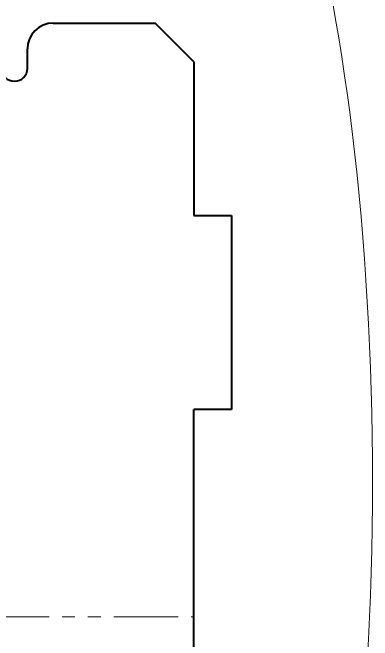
# Model space of a CAD drawing. Header units: millimetres. Extents: x 12064 to 35004, y -6103 to -2658.
# Drawn here: x 28673.88 to 28701.76, y -3065.74 to -3017.15 of the extents above; entities that cross this region are included whole.
import ezdxf

# ---------------------------------------------------------------- set-up
doc = ezdxf.new("R2010")
doc.units = ezdxf.units.MM
doc.linetypes.add('LT_04', pattern=[20, 10, -2, 2, -2, 2, -2])
for name, color, linetype, lineweight in [('Layer_03', 5, 'LT_04', 13), ('Layer_04', 7, 'Continuous', 40), ('Layer_10', 6, 'Continuous', 15)]:
    doc.layers.add(name, color=color, linetype=linetype, lineweight=lineweight)

msp = doc.modelspace()

# ---------------------------------------------------------------- linework, layer by layer
at = {"layer": 'Layer_03', "ltscale": 0.5}
msp.add_line((28431.713, -3063.901), (28687.928, -3063.901), dxfattribs=at)
at = {"layer": 'Layer_04'}
for p, q in [((28677.028, -3017.962), (28684.928, -3017.962)), ((28687.928, -3020.962), (28684.928, -3017.962)), ((28675.028, -3021.462), (28675.028, -3019.962)), ((28687.928, -3020.962), (28687.928, -3032.862)), ((28687.928, -3032.862), (28690.828, -3032.862)), ((28690.828, -3032.862), (28690.828, -3047.862)), ((28690.828, -3047.862), (28687.928, -3047.862)), ((28687.928, -3069.431), (28687.928, -3047.862))]:
    msp.add_line(p, q, dxfattribs=at)
for centre, radius, start, end in [((28677.028, -3019.962), 2, 90, 180), ((28674.028, -3021.462), 1, 180, 0)]:
    msp.add_arc(centre, radius, start, end, dxfattribs=at)
at = {"layer": 'Layer_10', "ltscale": 0.5}
msp.add_ellipse((28682.071, -3053.438), major_axis=(0, 68.972), ratio=0.285408, dxfattribs=at)

doc.saveas('drawing.dxf')
